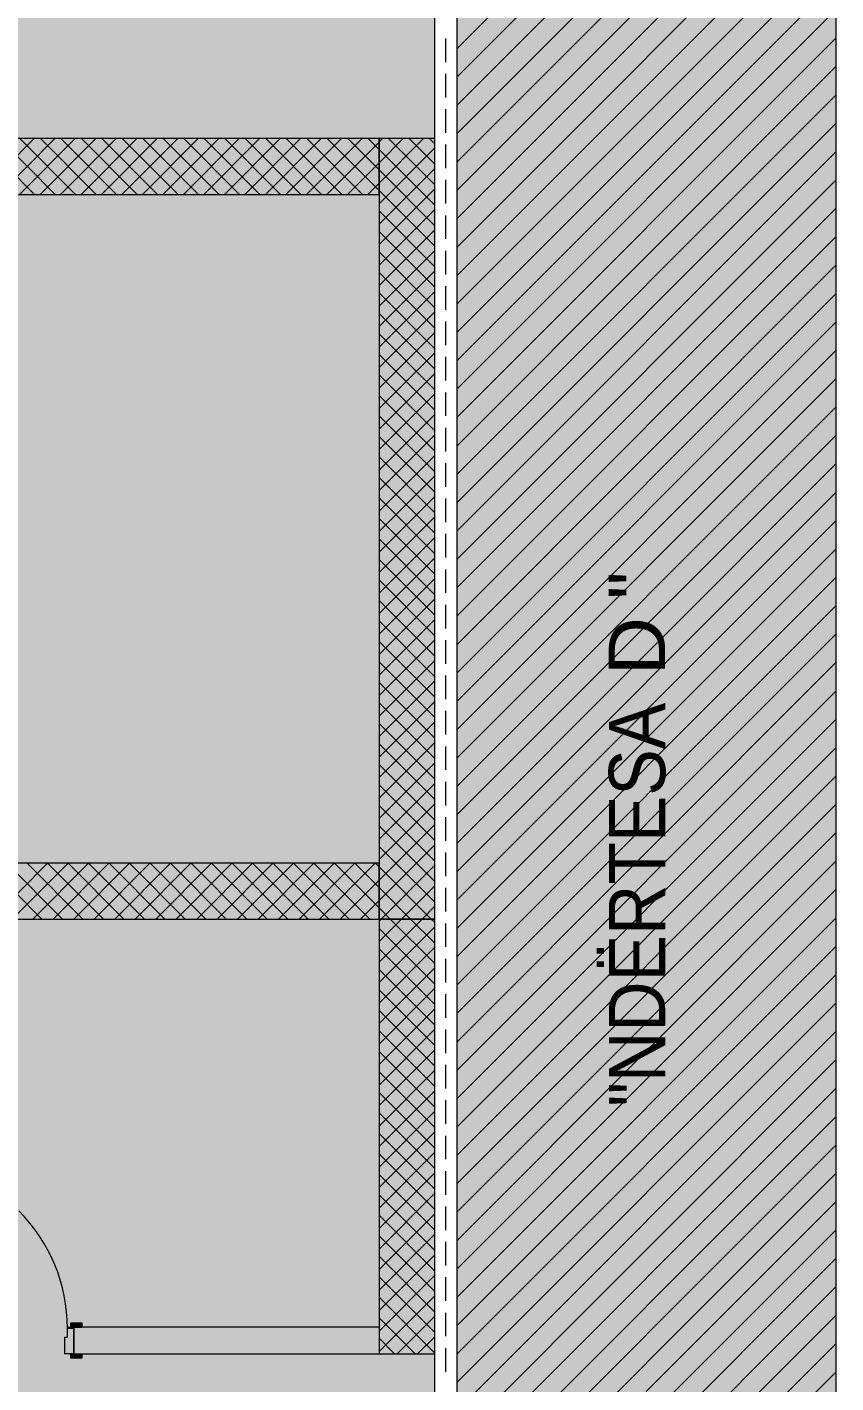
# Model space of a CAD drawing. Header units: metres. Extents: x 312 to 313.4, y 204 to 204.42.
# Drawn here: x 313.212 to 313.2502, y 204.1875 to 204.2515 of the extents above; entities that cross this region are included whole.
import ezdxf

# ---------------------------------------------------------------- set-up
doc = ezdxf.new("R2010")
doc.units = ezdxf.units.M
for name, color, linetype, true_color in [('PDF_2D Drafting - General', 7, 'Continuous', 0x999999), ('PDF_A - Fill Zone', 7, 'Continuous', 0xcccccc), ('PDF_A - Muret', 7, 'Continuous', 0xaaaaaa), ('PDF_A - Shtyllat', 7, 'Continuous', 0x999999)]:
    doc.layers.add(name, color=color, linetype=linetype, true_color=true_color)
doc.layers.add('PDF_Drawing & Figure', color=5, linetype='Continuous')
doc.styles.add('PDF Arial', font='arial.ttf')

# ---------------------------------------------------------------- blocks, each defined once
blk = doc.blocks.new('bodrumi')
at = {"layer": 'PDF_2D Drafting - General', "true_color": 0xffffff, "transparency": 33554559}
blk.add_hatch(color=7, dxfattribs=at).paths.add_polyline_path([(0.003156999376074054, 0.2495060882568509), (0.003156999376074054, -0.04369808637829919), (-0.318948307376445, -0.04369808637829919), (-0.318948307376445, 0.2145893349541552), (-0.3188001144409327, 0.2167478379991508), (-0.3183581086900631, 0.2188659472995482), (-0.3176308059692587, 0.2209036351521831), (-0.3166315021938999, 0.2228228547838), (-0.3153795006646192, 0.2245874542236379), (-0.3138974959479697, 0.226164252895785), (-0.3122145022074392, 0.2275236445109101), (-0.3103614930046774, 0.2286402430216583), (-0.3083724994235695, 0.2294930548773948), (-0.3062864941067005, 0.2300659527248854), (-0.3041414807637466, 0.2303481706407524)])
at = {"layer": 'PDF_A - Fill Zone', "true_color": 0xffffff, "transparency": 33554559}
blk.add_hatch(color=7, dxfattribs=at).paths.add_polyline_path([(0.004209992811411212, 0.2468693844265601), (0.004209992811411212, 0.2495060882568509), (0.0221050245496599, 0.2495060882568509), (0.0221050245496599, -0.04369808637829919), (0.004209992811411212, -0.04369808637829919)])
at = {"layer": 'PDF_A - Muret', "true_color": 0xffffff, "transparency": 33554559}
blk.add_hatch(color=7, dxfattribs=at).paths.add_polyline_path([(-0.01431704169380055, 0.07423313039146251), (-0.01431704169380055, 0.07502311231826297), (-0.01419103732638405, 0.07502311231826297), (-0.01419103732638405, 0.0754441245184978), (-0.01389605102542646, 0.0754441245184978), (-0.01389605102542646, 0.07423313039146251)])
at = {"layer": 'PDF_2D Drafting - General', "color": 8, "lineweight": 9, "true_color": 0x7f7f7f}
blk.add_lwpolyline([(0.003156999376074054, -0.04369808637829919), (0.003156999376074054, 0.2495060882568509)], dxfattribs=at)
at = {"layer": 'PDF_A - Fill Zone', "lineweight": 5}
for points in [[(0.0221050245496599, 0.2495060882568509), (0.0221050245496599, -0.04369808637829919)], [(0.004209992811411212, -0.04369808637829919), (0.004209992811411212, 0.2468693844265601)], [(0.004209992811411212, 0.1358622282240276), (0.0221050245496599, 0.1537572168986117)], [(0.004209992811411212, 0.1345232057359453), (0.0221050245496599, 0.1524172470092822)], [(0.004209992811411212, 0.1331832143147835), (0.0221050245496599, 0.1510782460530606)], [(0.004209992811411212, 0.131843201361761), (0.0221050245496599, 0.1497382546318988)], [(0.004209992811411212, 0.1305032099405992), (0.0221050245496599, 0.1483982416788763)], [(0.004209992811411212, 0.1291642089843776), (0.0221050245496599, 0.1470582287258821)], [(0.004209992811411212, 0.1278241960313835), (0.0221050245496599, 0.1457192277696606)], [(0.004209992811411212, 0.1264842046101933), (0.0221050245496599, 0.1443792363484704)], [(0.004209992811411212, 0.1251441916571707), (0.0221050245496599, 0.1430392233954763)], [(0.004209992811411212, 0.1238041787041766), (0.0221050245496599, 0.1416992104424537)], [(0.004209992811411212, 0.1224651992797874), (0.0221050245496599, 0.1403592190212919)], [(0.004209992811411212, 0.1211251863267933), (0.0221050245496599, 0.1390202180650704)], [(0.004209992811411212, 0.1197851733737707), (0.0221050245496599, 0.1376802266438801)], [(0.004209992811411212, 0.1184451819525805), (0.0221050245496599, 0.136340213690886)], [(0.004209992811411212, 0.1171061809963874), (0.0221050245496599, 0.1350002222696958)], [(0.004209992811411212, 0.1157661895751971), (0.0221050245496599, 0.1336602093167016)], [(0.004209992811411212, 0.114426176622203), (0.0221050245496599, 0.1323211868286194)], [(0.004209992811411212, 0.1130861852010128), (0.0221050245496599, 0.1309812169392899)], [(0.004209992811411212, 0.1117461722479902), (0.0221050245496599, 0.1296412039862957)], [(0.004209992811411212, 0.1104071497599364), (0.0221050245496599, 0.1283011910332732)], [(0.004209992811411212, 0.1090671798706069), (0.0221050245496599, 0.126962211608884)], [(0.004209992811411212, 0.1077271669176127), (0.0221050245496599, 0.1256221986558899)], [(0.004209992811411212, 0.1063871539645902), (0.0221050245496599, 0.1242821857028673)], [(0.004209992811411212, 0.1050471625434), (0.0221050245496599, 0.1229421942817055)], [(0.004209992811411212, 0.1037081615872069), (0.0221050245496599, 0.1216021813286829)], [(0.004209992811411212, 0.1023681701660166), (0.0221050245496599, 0.1202632019043222)], [(0.004209992811411212, 0.1010281572130225), (0.0221050245496599, 0.1189231889512996)], [(0.004209992811411212, 0.09968816579183226), (0.0221050245496599, 0.1175831759982771)], [(0.004209992811411212, 0.09834914330377842), (0.0221050245496599, 0.1162431845771152)], [(0.004209992811411212, 0.0970091518826166), (0.0221050245496599, 0.1149041836208937)], [(0.004209992811411212, 0.09566913892959406), (0.0221050245496599, 0.1135641921997319)], [(0.004209992811411212, 0.09432914750843224), (0.0221050245496599, 0.1122241792467094)], [(0.004209992811411212, 0.09298915608724201), (0.0221050245496599, 0.1108841878255191)], [(0.004209992811411212, 0.09165013359918817), (0.0221050245496599, 0.109544174872525)], [(0.004209992811411212, 0.09031014217802635), (0.0221050245496599, 0.1082051523844427)], [(0.004209992811411212, 0.08897015075683612), (0.0221050245496599, 0.1068651609632809)], [(0.004209992811411212, 0.08763013780384199), (0.0221050245496599, 0.1055251695421191)], [(0.004209992811411212, 0.08629111531575973), (0.0221050245496599, 0.1041851565890966)], [(0.004209992811411212, 0.08495112389459791), (0.0221050245496599, 0.102846155632875)], [(0.004209992811411212, 0.0836111324734361), (0.0221050245496599, 0.1015061642117132)], [(0.004209992811411212, 0.08227111952041355), (0.0221050245496599, 0.1001661512586907)], [(0.004209992811411212, 0.08093112809925174), (0.0221050245496599, 0.09882613830566811)], [(0.004209992811411212, 0.07959212714303021), (0.0221050245496599, 0.09748616841633861)], [(0.004209992811411212, 0.07825213572183998), (0.0221050245496599, 0.09614714592828477)], [(0.004209992811411212, 0.07691212276884585), (0.0221050245496599, 0.09480713297526222)], [(0.004209992811411212, 0.07557213134765561), (0.0221050245496599, 0.09346714155410041)], [(0.004209992811411212, 0.07423313039146251), (0.0221050245496599, 0.09212712860107786)], [(0.004209992811411212, 0.07289311743843996), (0.0221050245496599, 0.09078713717991604)], [(0.004209992811411212, 0.07155310448541741), (0.0221050245496599, 0.08944813622369452)], [(0.004209992811411212, 0.0702131130642556), (0.0221050245496599, 0.08810812327067197)], [(0.004209992811411212, 0.06887310011123304), (0.0221050245496599, 0.0867681533813709)], [(0.004209992811411212, 0.06753412068687226), (0.0221050245496599, 0.08542814042834834)], [(0.004209992811411212, 0.0661941077338497), (0.0221050245496599, 0.08408911794026608)], [(0.004209992811411212, 0.06485409478082715), (0.0221050245496599, 0.08274912651910427)], [(0.004209992811411212, 0.06351410335966534), (0.0221050245496599, 0.08140913509794245)], [(0.004209992811411212, 0.06217409040664279), (0.0221050245496599, 0.0800691221449199)], [(0.004209992811411212, 0.06083508945042126), (0.0221050245496599, 0.07872913072375809)], [(0.004209992811411212, 0.05949509802925945), (0.0221050245496599, 0.07739012976753656)], [(0.004209992811411212, 0.0581550850762369), (0.0221050245496599, 0.07605011681451401)], [(0.004209992811411212, 0.05681507212321435), (0.0221050245496599, 0.0747101253933522)], [(0.004209992811411212, 0.05547609269885356), (0.0221050245496599, 0.07337011244032965)]]:
    blk.add_lwpolyline(points, dxfattribs=at)
at = {"layer": 'PDF_A - Muret', "color": 8, "lineweight": 13, "true_color": 0x7f7f7f}
for points in [[(-0.01403303663465749, 0.07569712371827109), (-0.01350602315267224, 0.07569712371827109)], [(-0.01403303663465749, 0.07549711439347107), (-0.01403303663465749, 0.07569712371827109)], [(-0.01350602315267224, 0.07569712371827109), (-0.01350602315267224, 0.07549711439347107)], [(-0.01431704169380055, 0.07423313039146251), (-0.01431704169380055, 0.07502311231826297)], [(-0.01431704169380055, 0.07502311231826297), (-0.01419103732638405, 0.07502311231826297)], [(-0.01419103732638405, 0.07502311231826297), (-0.01419103732638405, 0.0754441245184978)], [(-0.01419103732638405, 0.0754441245184978), (-0.01389605102542646, 0.0754441245184978)], [(-0.01415904100207399, 0.0754441245184978), (-0.01415904100207399, 0.07549711439347107)], [(-0.01415904100207399, 0.07549711439347107), (-0.01389605102542646, 0.07549711439347107)], [(-0.01389605102542646, 0.0754441245184978), (-0.01415904100207399, 0.0754441245184978)], [(-0.01350602315267224, 0.07549711439347107), (-0.01403303663465749, 0.07549711439347107)], [(-0.01389605102542646, 0.07549711439347107), (-0.01389605102542646, 0.0754441245184978)], [(-0.01389605102542646, 0.0754441245184978), (-0.01389605102542646, 0.07423313039146251)], [(-0.01389605102542646, 0.07423313039146251), (-0.01431704169380055, 0.07423313039146251)], [(-0.01403303663465749, 0.07423313039146251), (-0.01350602315267224, 0.07423313039146251)], [(-0.01403303663465749, 0.07403312106663407), (-0.01403303663465749, 0.07423313039146251)], [(-0.01350602315267224, 0.07403312106663407), (-0.01403303663465749, 0.07403312106663407)], [(-0.01350602315267224, 0.07423313039146251), (-0.01350602315267224, 0.07403312106663407)]]:
    blk.add_lwpolyline(points, dxfattribs=at)
at = {"layer": 'PDF_A - Muret', "color": 8, "lineweight": 18, "true_color": 0x7f7f7f}
for points in [[(-0.01389605102542646, 0.07549711439347107), (-0.01350602315267224, 0.07549711439347107)], [(-0.01389605102542646, 0.0754441245184978), (-0.01389605102542646, 0.07549711439347107)], [(0.0005259799533519072, 0.07549711439347107), (-0.01389605102542646, 0.07549711439347107)], [(-0.01389605102542646, 0.0754441245184978), (-0.01389605102542646, 0.07549711439347107)], [(-0.01389605102542646, 0.0754441245184978), (-0.01389605102542646, 0.07549711439347107)], [(-0.01389605102542646, 0.07549711439347107), (-0.01350602315267224, 0.07549711439347107)], [(-0.01389605102542646, 0.07549711439347107), (-0.01350602315267224, 0.07549711439347107)], [(-0.01389605102542646, 0.07423313039146251), (-0.01389605102542646, 0.0754441245184978)], [(-0.01389605102542646, 0.07423313039146251), (-0.01389605102542646, 0.0754441245184978)], [(-0.01389605102542646, 0.07423313039146251), (-0.01389605102542646, 0.0754441245184978)], [(-0.01389605102542646, 0.07423313039146251), (-0.01350602315267224, 0.07423313039146251)], [(-0.01389605102542646, 0.07423313039146251), (0.0005259799533519072, 0.07423313039146251)], [(-0.01389605102542646, 0.07423313039146251), (-0.01350602315267224, 0.07423313039146251)], [(-0.01389605102542646, 0.07423313039146251), (-0.01350602315267224, 0.07423313039146251)]]:
    blk.add_lwpolyline(points, dxfattribs=at)
at = {"layer": 'PDF_A - Muret', "color": 8, "lineweight": 13, "true_color": 0x7f7f7f}
blk.add_arc((-0.02202590267035021, 0.07544377541785252), 0.00783489233374023, 0.002552946840588881, 44.98194687557197, dxfattribs=at)
at = {"layer": 'PDF_A - Muret', "color": 7, "true_color": 0xffffff, "transparency": 33554559}
for points in [[(-0.01403303663465749, 0.07569712371827109), (-0.01350602315267224, 0.07569712371827109), (-0.01403303663465749, 0.07549711439347107), (-0.01350602315267224, 0.07549711439347107)], [(-0.01415904100207399, 0.0754441245184978), (-0.01415904100207399, 0.07549711439347107), (-0.01389605102542646, 0.0754441245184978), (-0.01389605102542646, 0.07549711439347107)], [(-0.01403303663465749, 0.07423313039146251), (-0.01350602315267224, 0.07423313039146251), (-0.01403303663465749, 0.07403312106663407), (-0.01350602315267224, 0.07403312106663407)]]:
    blk.add_solid(points, dxfattribs=at)
at = {"layer": 'PDF_A - Muret', "color": 254, "true_color": 0xcccccc, "transparency": 33554559}
blk.add_solid([(-0.01389605102542646, 0.07549711439347107), (0.0005259799533519072, 0.07549711439347107), (-0.01389605102542646, 0.07423313039146251), (0.0005259799533519072, 0.07423313039146251)], dxfattribs=at)
at = {"layer": 'PDF_A - Shtyllat', "color": 8, "lineweight": 18, "true_color": 0x7f7f7f}
for points in [[(0.0005259799533519072, 0.1316021954006601), (-0.05684310658773484, 0.1316012049357198)], [(0.0005259799533519072, 0.1289711975097703), (0.0005259799533519072, 0.1316021954006601)], [(0.003156999376074054, 0.1316021954006601), (0.0005259799533519072, 0.1316021954006601)], [(0.0005259799533519072, 0.1316021954006601), (0.0005259799533519072, 0.09476017201743048)], [(0.003156999376074054, 0.09476017201743048), (0.003156999376074054, 0.1316021954006601)], [(-0.05684310658773484, 0.12897020704483), (0.0005259799533519072, 0.1289711975097703)], [(0.0005259799533519072, 0.09739216037328902), (-0.05863210160998733, 0.09739114837648799)], [(0.0005259799533519072, 0.09476017201743048), (0.0005259799533519072, 0.09739216037328902)], [(-0.05863210160998733, 0.09475916002062945), (0.0005259799533519072, 0.09476017201743048)], [(0.003156999376074054, 0.09476017201743048), (0.0005259799533519072, 0.09476017201743048)], [(0.0005259799533519072, 0.09476017201743048), (0.0005259799533519072, 0.0742341208564028)], [(0.0005259799533519072, 0.09476017201743048), (0.003156999376074054, 0.09476017201743048)], [(0.003156999376074054, 0.0742341208564028), (0.003156999376074054, 0.09476017201743048)], [(0.0005259799533519072, 0.0742341208564028), (0.003156999376074054, 0.0742341208564028)]]:
    blk.add_lwpolyline(points, dxfattribs=at)
at = {"layer": 'PDF_A - Shtyllat', "lineweight": 5}
for points in [[(-0.01838703443740997, 0.12897020704483), (-0.01575605807835245, 0.1316021954006601)], [(-0.01574003838436511, 0.12897020704483), (-0.01837204827205596, 0.1316021954006601)], [(-0.01742003919815716, 0.12897020704483), (-0.0147880293104663, 0.1316021954006601)], [(-0.0147730431451123, 0.12897020704483), (-0.01740401950411297, 0.1316021954006601)], [(-0.01645205349393564, 0.12897020704483), (-0.01382004360624478, 0.1316021954006601)], [(-0.0138050143771693, 0.12897020704483), (-0.01643702426486016, 0.1316021954006601)], [(-0.01548402472604948, 0.12897020704483), (-0.01285304836699197, 0.1316021954006601)], [(-0.01283801913791649, 0.12897020704483), (-0.01546903856063864, 0.1316021954006601)], [(-0.01451707255046131, 0.12897020704483), (-0.01188501959910582, 0.1316021954006601)], [(-0.01187003343369497, 0.12897020704483), (-0.01450105285647396, 0.1316021954006601)], [(-0.01354904378257515, 0.12897020704483), (-0.0109170338948843, 0.1316021954006601)], [(-0.0109020477295303, 0.12897020704483), (-0.01353401455349967, 0.1316021954006601)], [(-0.01258105807835364, 0.12897020704483), (-0.009950038655631488, 0.1316021954006601)], [(-0.009935009426556007, 0.1289711975097703), (-0.01256602884927815, 0.1316021954006601)], [(-0.01161401977537935, 0.12897020704483), (-0.008982052951409969, 0.1316021954006601)], [(-0.008967023722334488, 0.1289711975097703), (-0.01159903361002534, 0.1316021954006601)], [(-0.01064603407121467, 0.12897020704483), (-0.008014024183523816, 0.1316021954006601)], [(-0.008000028483081678, 0.1289711975097703), (-0.01063104790580383, 0.1316021954006601)], [(-0.009678005303271675, 0.1289711975097703), (-0.007047028944214162, 0.1316021954006601)], [(-0.007032042778860159, 0.1289711975097703), (-0.00966306220163915, 0.1316021954006601)], [(-0.008711010064018865, 0.1289711975097703), (-0.006079043240049486, 0.1316021954006601)], [(-0.006064014010974006, 0.1289711975097703), (-0.008696023898664862, 0.1316021954006601)], [(-0.007743024359797346, 0.1289711975097703), (-0.005112048000796676, 0.1316021954006601)], [(-0.005097018771721196, 0.1289711975097703), (-0.007727995130778709, 0.1316021954006601)], [(-0.006776029120544536, 0.1289711975097703), (-0.00414401923285368, 0.1316021954006601)], [(-0.004129033067499677, 0.1289711975097703), (-0.006760999891525898, 0.1316021954006601)], [(-0.00580804341637986, 0.1289711975097703), (-0.003176033528632161, 0.1316021954006601)], [(-0.003161004299613523, 0.1289711975097703), (-0.005793057250969014, 0.1316021954006601)], [(-0.004840014648436863, 0.1289711975097703), (-0.00220903828937935, 0.1316021954006601)], [(-0.002194009060360713, 0.1289711975097703), (-0.00482502848308286, 0.1316021954006601)], [(-0.003873019409184053, 0.1289711975097703), (-0.001241009521493197, 0.1316021954006601)], [(-0.001226023356139194, 0.1289711975097703), (-0.003857990180108573, 0.1316021954006601)], [(-0.0029049906412979, 0.1289711975097703), (-0.0002730238172716781, 0.1316021954006601)], [(-0.0002589850531649063, 0.1289711975097703), (-0.002890004475943897, 0.1316021954006601)], [(-0.001937004937076381, 0.1289711975097703), (0.0005259799533519072, 0.1314342039320309)], [(0.0005259799533519072, 0.1291541966756427), (-0.001923052300355721, 0.1316021954006601)], [(0.0005259799533519072, 0.1301211919148955), (-0.0009550235324695677, 0.1316021954006601)], [(0.0005259799533519072, 0.1310891991509493), (1.296217175195125e-05, 0.1316021954006601)], [(0.0005259799533519072, 0.1294992014567242), (0.002628995429120096, 0.1316021954006601)], [(0.0005259799533519072, 0.1304662182278093), (0.001662000189867285, 0.1316021954006601)], [(0.0005259799533519072, 0.1314342039320309), (0.0006940144856457664, 0.1316021954006601)], [(0.003156999376074054, 0.1294251964993123), (0.0009800004747262392, 0.1316021954006601)], [(0.003156999376074054, 0.1303931822035054), (0.001947986178890915, 0.1316021954006601)], [(0.003156999376074054, 0.1313602205064797), (0.002914981418200568, 0.1316021954006601)], [(0.0005259799533519072, 0.1285312157525027), (0.003156999376074054, 0.1311632041083612)], [(0.003156999376074054, 0.1284571892632584), (0.0005259799533519072, 0.1310891991509493)], [(-0.0009700096978235706, 0.1289711975097703), (0.0005259799533519072, 0.1304662182278093)], [(0.0005259799533519072, 0.1275632085164489), (0.003156999376074054, 0.1301951968723074)], [(0.003156999376074054, 0.1274902155558379), (0.0005259799533519072, 0.1301211919148955)], [(-2.023993602051632e-06, 0.1289711975097703), (0.0005259799533519072, 0.1294992014567242)], [(0.0005259799533519072, 0.1265961917453353), (0.003156999376074054, 0.1292271896362536)], [(0.003156999376074054, 0.1265222083197841), (0.0005259799533519072, 0.1291541966756427)], [(0.0005259799533519072, 0.1256281845092815), (0.003156999376074054, 0.1282602159288331)], [(0.003156999376074054, 0.1255551915486706), (0.0005259799533519072, 0.1281862109714211)], [(0.0005259799533519072, 0.1246611892700287), (0.003156999376074054, 0.1272921871609185)], [(0.003156999376074054, 0.1245871843126167), (0.0005259799533519072, 0.1272191942003076)], [(0.0005259799533519072, 0.1236931820339748), (0.003156999376074054, 0.1263251919216657)], [(0.003156999376074054, 0.1236191770765629), (0.0005259799533519072, 0.1262511869642537)], [(0.0005259799533519072, 0.1227251963297533), (0.003156999376074054, 0.1253571846856119)], [(0.003156999376074054, 0.1226521818373101), (0.0005259799533519072, 0.1252831797281999)], [(0.0005259799533519072, 0.1217581795586682), (0.003156999376074054, 0.1243891989813903)], [(0.003156999376074054, 0.1216841961330886), (0.0005259799533519072, 0.1243161844889471)], [(0.0005259799533519072, 0.1207901938544467), (0.003156999376074054, 0.1234222037421375)], [(0.003156999376074054, 0.1207161888970347), (0.0005259799533519072, 0.1233481987847256)], [(0.0005259799533519072, 0.1198221866183928), (0.003156999376074054, 0.1224541965060837)], [(0.003156999376074054, 0.1197491936577819), (0.0005259799533519072, 0.1223801915486717)], [(0.0005259799533519072, 0.1188551698472793), (0.003156999376074054, 0.1214862108018906)], [(0.003156999376074054, 0.1187811864217281), (0.0005259799533519072, 0.1214131963094189)], [(0.0005259799533519072, 0.1178871841430862), (0.003156999376074054, 0.120519194030777)], [(0.003156999376074054, 0.1178141911824753), (0.0005259799533519072, 0.1204451890733651)], [(0.0005259799533519072, 0.1169201889038334), (0.003156999376074054, 0.1195511867947232)], [(0.003156999376074054, 0.1168461839464214), (0.0005259799533519072, 0.1194781938341123)], [(0.0005259799533519072, 0.1159521816677511), (0.003156999376074054, 0.1185841915554704)], [(0.003156999376074054, 0.1158781767103392), (0.0005259799533519072, 0.1185102081298908)], [(0.0005259799533519072, 0.114984195963558), (0.003156999376074054, 0.1176161843193881)], [(0.003156999376074054, 0.1149111814710864), (0.0005259799533519072, 0.1175422008938369)], [(0.0005259799533519072, 0.1140171791924445), (0.003156999376074054, 0.1166481770833343)], [(0.003156999376074054, 0.1139431742350325), (0.0005259799533519072, 0.1165751841227234)], [(0.0005259799533519072, 0.1130491719563906), (0.003156999376074054, 0.1156811818440815)], [(0.003156999376074054, 0.1129751669989787), (0.0005259799533519072, 0.1156071553548372)], [(0.0005259799533519072, 0.1120811647203368), (0.003156999376074054, 0.1147131746080277)], [(0.003156999376074054, 0.1120081717597259), (0.0005259799533519072, 0.1146391696506157)], [(0.0005259799533519072, 0.111114169481084), (0.003156999376074054, 0.1137451673719738)], [(0.003156999376074054, 0.1110401860555044), (0.0005259799533519072, 0.1136721744113629)], [(0.0005259799533519072, 0.1101461622450302), (0.003156999376074054, 0.112778172132721)], [(0.003156999376074054, 0.1100731692844192), (0.0005259799533519072, 0.1127041671753091)], [(0.0005259799533519072, 0.1091791670057489), (0.003156999376074054, 0.1118101864284995)], [(0.003156999376074054, 0.109105162048337), (0.0005259799533519072, 0.1117371719360563)], [(0.0005259799533519072, 0.1082111813015558), (0.003156999376074054, 0.1108431696574144)], [(0.003156999376074054, 0.1081371763441439), (0.0005259799533519072, 0.1107691647000024)], [(0.0005259799533519072, 0.107243174065502), (0.003156999376074054, 0.1098751624213321)], [(0.003156999376074054, 0.1071701595730303), (0.0005259799533519072, 0.1098011574639202)], [(0.0005259799533519072, 0.1062761788262492), (0.003156999376074054, 0.1089071551852783)], [(0.003156999376074054, 0.1062021738688372), (0.0005259799533519072, 0.1088341837565281)], [(0.0005259799533519072, 0.1053081500583346), (0.003156999376074054, 0.1079401814778862)], [(0.003156999376074054, 0.105235178629556), (0.0005259799533519072, 0.1078661765204743)], [(0.0005259799533519072, 0.1043411548190818), (0.003156999376074054, 0.1069721742418324)], [(0.003156999376074054, 0.1042671713935022), (0.0005259799533519072, 0.1068981692844204)], [(0.0005259799533519072, 0.103373147583028), (0.003156999376074054, 0.1060041670057501)], [(0.003156999376074054, 0.103299142625616), (0.0005259799533519072, 0.1059311740451392)], [(0.0005259799533519072, 0.1024051403469741), (0.003156999376074054, 0.1050371717664973)], [(0.003156999376074054, 0.1023321689181955), (0.0005259799533519072, 0.1049631668090854)], [(0.0005259799533519072, 0.1014381666395536), (0.003156999376074054, 0.1040691645304435)], [(0.003156999376074054, 0.1013641616821417), (0.0005259799533519072, 0.1039961715698325)], [(0.0005259799533519072, 0.1004701594034998), (0.003156999376074054, 0.1031021477593299)], [(0.003156999376074054, 0.1003961544460878), (0.0005259799533519072, 0.1030281643337787)], [(0.0005259799533519072, 0.09950215216744596), (0.003156999376074054, 0.1021341620551368)], [(0.003156999376074054, 0.09942915920683504), (0.0005259799533519072, 0.1020601786295572)], [(0.0005259799533519072, 0.09853515692819315), (0.003156999376074054, 0.101166154819083)], [(0.003156999376074054, 0.0984611519707812), (0.0005259799533519072, 0.1010931403266113)], [(0.0005259799533519072, 0.09756714969211089), (0.003156999376074054, 0.1001991595798302)], [(0.003156999376074054, 0.09749415673149997), (0.0005259799533519072, 0.1001251546224182)], [(0.0005259799533519072, 0.09660015445285808), (0.003156999376074054, 0.09923115234374791)], [(0.003156999376074054, 0.09652614949544613), (0.0005259799533519072, 0.09915815938313699)], [(0.0005259799533519072, 0.09563214721680424), (0.003156999376074054, 0.0982641571044951)], [(0.003156999376074054, 0.0955581422593923), (0.0005259799533519072, 0.09819015214708315)], [(-0.01539703606499643, 0.09476017201743048), (-0.01802805548777542, 0.09739114837648799)], [(-0.01776304151746899, 0.09476017201743048), (-0.01513206515841148, 0.09739114837648799)], [(-0.01442905036077491, 0.09476017201743048), (-0.01706002671983242, 0.09739114837648799)], [(-0.01679604627821618, 0.09476017201743048), (-0.01416403639052533, 0.09739114837648799)], [(-0.01346102159288876, 0.09476017201743048), (-0.01609307454430109, 0.09739114837648799)], [(-0.01582801751033003, 0.09476017201743048), (-0.01319605068630381, 0.09739216037328902)], [(-0.01249402635363595, 0.09476017201743048), (-0.01512504577635809, 0.09739114837648799)], [(-0.01486003180610851, 0.09476017201743048), (-0.01222901238338636, 0.09739216037328902)], [(-0.01152604064941443, 0.09476017201743048), (-0.01415805053710528, 0.09739114837648799)], [(-0.01389307963052033, 0.09476017201743048), (-0.01126102667916484, 0.09739216037328902)], [(-0.01055801188152827, 0.09476017201743048), (-0.01319002176921913, 0.09739216037328902)], [(-0.01292505086263418, 0.09476017201743048), (-0.01029403143991203, 0.09739216037328902)], [(-0.009591059705940097, 0.09476017201743048), (-0.01222203606499761, 0.09739216037328902)], [(-0.01195801255971674, 0.09476017201743048), (-0.009326045735690514, 0.09739216037328902)], [(-0.008623074001718578, 0.09476017201743048), (-0.0112550408257448, 0.09739216037328902)], [(-0.01099002685549522, 0.09476017201743048), (-0.00835801696780436, 0.09739216037328902)], [(-0.007656035698801134, 0.09476017201743048), (-0.01028705512152328, 0.09739216037328902)], [(-0.0100220411512737, 0.09476017201743048), (-0.00739102172855155, 0.09739216037328902)], [(-0.006688049994579615, 0.09476017201743048), (-0.009320016818605836, 0.09739216037328902)], [(-0.009055045912020887, 0.09476017201743048), (-0.006423036024330031, 0.09739216037328902)], [(-0.005720021226693461, 0.09476017201743048), (-0.008352031114384317, 0.09739216037328902)], [(-0.008087060207799368, 0.09476017201743048), (-0.005455007256387034, 0.09739216037328902)], [(-0.004753025987440651, 0.09476017201743048), (-0.007384002346498164, 0.09739216037328902)], [(-0.007119074503577849, 0.09476017201743048), (-0.004488055080855702, 0.09739216037328902)], [(-0.003784997219497654, 0.09476017201743048), (-0.006417050170909988, 0.09739216037328902)], [(-0.006152036200660405, 0.09476017201743048), (-0.003520026312969549, 0.09739216037328902)], [(-0.002818045043966322, 0.09476017201743048), (-0.005449064466688469, 0.09739216037328902)], [(-0.005184007432717408, 0.09476017201743048), (-0.002553031073659895, 0.09739216037328902)], [(-0.001850016276080169, 0.09476017201743048), (-0.004482026163771025, 0.09739216037328902)], [(-0.004216021728552732, 0.09476017201743048), (-0.001585045369495219, 0.09739216037328902)], [(-0.0008820305718586496, 0.09476017201743048), (-0.003513997395828028, 0.09739216037328902)], [(-0.003249026489243079, 0.09476017201743048), (-0.0006170596652737004, 0.09739216037328902)], [(8.500773111563831e-05, 0.09476017201743048), (-0.002546011691606509, 0.09739216037328902)], [(-0.002280997721356925, 0.09476017201743048), (0.0003499786377005876, 0.09739216037328902)], [(0.0005259799533519072, 0.09528714243572267), (-0.001579059516075176, 0.09739216037328902)], [(0.0005259799533519072, 0.09625514967177651), (-0.0006110307481890231, 0.09739216037328902)], [(0.0005259799533519072, 0.09722216644289006), (0.0003559644910637871, 0.09739216037328902)], [(0.0006219689263389228, 0.09476017201743048), (0.003156999376074054, 0.09729614986844126)], [(0.002987974378811487, 0.09476017201743048), (0.0005259799533519072, 0.09722216644289006)], [(-0.001314002482104115, 0.09476017201743048), (0.0005259799533519072, 0.09660015445285808)], [(0.002019988674589968, 0.09476017201743048), (0.0005259799533519072, 0.09625514967177651)], [(0.001589007229256367, 0.09476017201743048), (0.003156999376074054, 0.09632814263238743)], [(-0.0003460167778825962, 0.09476017201743048), (0.0005259799533519072, 0.09563214721680424)], [(0.001052993435337157, 0.09476017201743048), (0.0005259799533519072, 0.09528714243572267)], [(0.0005259799533519072, 0.09272915903727608), (0.002556992933477886, 0.09476017201743048)], [(0.0005259799533519072, 0.0936971447414976), (0.001589007229256367, 0.09476017201743048)], [(0.0005259799533519072, 0.09466416151261114), (0.0006219689263389228, 0.09476017201743048)], [(0.003156999376074054, 0.09265513254803182), (0.001052993435337157, 0.09476017201743048)], [(0.003156999376074054, 0.09362313978408565), (0.002019988674589968, 0.09476017201743048)], [(0.002556992933477886, 0.09476017201743048), (0.003156999376074054, 0.09536114739313462)], [(0.003156999376074054, 0.09459114702013949), (0.002987974378811487, 0.09476017201743048)], [(0.0005259799533519072, 0.09176115180122224), (0.003156999376074054, 0.09439314015708078)], [(0.003156999376074054, 0.09168815884061132), (0.0005259799533519072, 0.09431913519966884)], [(0.0005259799533519072, 0.09079413503010869), (0.003156999376074054, 0.09342513292102694)], [(0.003156999376074054, 0.09072015160455749), (0.0005259799533519072, 0.09335213996041603)], [(0.0005259799533519072, 0.08982612779405486), (0.003156999376074054, 0.09245813768177413)], [(0.003156999376074054, 0.08975313483344394), (0.0005259799533519072, 0.0923841542561945)], [(0.0005259799533519072, 0.08885913255480204), (0.003156999376074054, 0.09149015197755261)], [(0.003156999376074054, 0.0887851275973901), (0.0005259799533519072, 0.09141713748508096)], [(0.0005259799533519072, 0.08789112531874821), (0.003156999376074054, 0.09052313520643906)], [(0.003156999376074054, 0.08781712036133626), (0.0005259799533519072, 0.09044913024902712)], [(0.0005259799533519072, 0.08692313961452669), (0.003156999376074054, 0.08955512797038523)], [(0.003156999376074054, 0.08685012512208345), (0.0005259799533519072, 0.08948114454483402)], [(0.0005259799533519072, 0.08595612284344156), (0.003156999376074054, 0.08858714226619213)], [(0.003156999376074054, 0.08588213941786194), (0.0005259799533519072, 0.08851414930555279)], [(0.0005259799533519072, 0.08498813713922004), (0.003156999376074054, 0.0876201470269109)], [(0.003156999376074054, 0.08491512264677681), (0.0005259799533519072, 0.08754614206949896)], [(0.0005259799533519072, 0.08402114189996723), (0.003156999376074054, 0.08665213979085706)], [(0.003156999376074054, 0.08394713694255529), (0.0005259799533519072, 0.08657813483344512)], [(0.0005259799533519072, 0.0830531346639134), (0.003156999376074054, 0.08568415408666397)], [(0.003156999376074054, 0.08297912970650145), (0.0005259799533519072, 0.08561113959419231)], [(0.0005259799533519072, 0.08208512742785956), (0.003156999376074054, 0.08471713731555042)], [(0.003156999376074054, 0.08201213446724864), (0.0005259799533519072, 0.08464313235813847)], [(0.0005259799533519072, 0.08111813218860675), (0.003156999376074054, 0.08374913007949658)], [(0.003156999376074054, 0.08104414876302712), (0.0005259799533519072, 0.08367613711888566)], [(0.0005259799533519072, 0.08015012495255291), (0.003156999376074054, 0.08278213484024377)], [(0.003156999376074054, 0.08007614152697329), (0.0005259799533519072, 0.08270812988283183)], [(0.0005259799533519072, 0.0791821392483314), (0.003156999376074054, 0.08181412760418993)], [(0.003156999376074054, 0.07910912475585974), (0.0005259799533519072, 0.08174014417861031)], [(0.0005259799533519072, 0.07821512247721785), (0.003156999376074054, 0.08084612036810768)], [(0.003156999376074054, 0.0781411175198059), (0.0005259799533519072, 0.08077312740749676)], [(0.0005259799533519072, 0.07724711524116401), (0.003156999376074054, 0.07987912512885487)], [(0.003156999376074054, 0.07717412228055309), (0.0005259799533519072, 0.0798050986396106)], [(0.0005259799533519072, 0.0762801200019112), (0.003156999376074054, 0.07891111789280103)], [(0.003156999376074054, 0.07620611504449926), (0.0005259799533519072, 0.07883812493219011)], [(0.0005259799533519072, 0.07531211276585736), (0.003156999376074054, 0.07794412265354822)], [(0.003156999376074054, 0.07523812934027774), (0.0005259799533519072, 0.07787011769613628)], [(0.0005259799533519072, 0.07434410552980353), (0.003156999376074054, 0.07697611541749438)], [(0.003156999376074054, 0.07427111256919261), (0.0005259799533519072, 0.07690211046008244)], [(0.002226995849582636, 0.0742341208564028), (0.0005259799533519072, 0.07593511522082963)], [(0.00138294745551093, 0.0742341208564028), (0.003156999376074054, 0.07600812971327287)], [(0.001259010145361117, 0.0742341208564028), (0.0005259799533519072, 0.0749671079847758)], [(0.002350933159732449, 0.0742341208564028), (0.003156999376074054, 0.07504111294218774)]]:
    blk.add_lwpolyline(points, dxfattribs=at)
at = {"layer": 'PDF_A - Shtyllat', "color": 253, "true_color": 0xaaaaaa, "transparency": 33554559}
for points in [[(0.0005259799533519072, 0.1289711975097703), (-0.05684310658773484, 0.12897020704483), (0.0005259799533519072, 0.1316021954006601), (-0.05684310658773484, 0.1316012049357198)], [(0.0005259799533519072, 0.09476017201743048), (0.0005259799533519072, 0.1316021954006601), (0.003156999376074054, 0.09476017201743048), (0.003156999376074054, 0.1316021954006601)], [(0.0005259799533519072, 0.09476017201743048), (-0.05863210160998733, 0.09475916002062945), (0.0005259799533519072, 0.09739216037328902), (-0.05863210160998733, 0.09739114837648799)], [(0.0005259799533519072, 0.0742341208564028), (0.0005259799533519072, 0.09476017201743048), (0.003156999376074054, 0.0742341208564028), (0.003156999376074054, 0.09476017201743048)]]:
    blk.add_solid(points, dxfattribs=at)
at = {"layer": 'PDF_Drawing & Figure', "lineweight": 18}
for points in [[(0.003684012858059305, 0.1352192011515285), (0.003684012858059305, 0.1363332158406649)], [(0.003684012858059305, 0.1335482006496989), (0.003684012858059305, 0.1346622153388353)], [(0.003684012858059305, 0.1318772001478408), (0.003684012858059305, 0.1329912148369772)], [(0.003684012858059305, 0.1302061996460111), (0.003684012858059305, 0.1313202143351475)], [(0.003684012858059305, 0.128535199144153), (0.003684012858059305, 0.1296491923014571)], [(0.003684012858059305, 0.1268641986423233), (0.003684012858059305, 0.1279782133314598)], [(0.003684012858059305, 0.1251931981404653), (0.003684012858059305, 0.1263071697659086)], [(0.003684012858059305, 0.1235221976386356), (0.003684012858059305, 0.1246361907959113)], [(0.003684012858059305, 0.1218511756049452), (0.003684012858059305, 0.1229651902940532)], [(0.003684012858059305, 0.1201801966349478), (0.003684012858059305, 0.1212941897922235)], [(0.003684012858059305, 0.1185091961330897), (0.003684012858059305, 0.1196231677585331)], [(0.003684012858059305, 0.1168381740993993), (0.003684012858059305, 0.1179521887885358)], [(0.003684012858059305, 0.1151671735975697), (0.003684012858059305, 0.1162811667548453)], [(0.003684012858059305, 0.1134961946275723), (0.003684012858059305, 0.114610187784848)], [(0.003684012858059305, 0.1118251510620212), (0.003684012858059305, 0.1129391657511576)], [(0.003684012858059305, 0.1101541720920238), (0.003684012858059305, 0.1112681867811602)], [(0.003684012858059305, 0.1084831715901942), (0.003684012858059305, 0.1095971647474698)], [(0.003684012858059305, 0.1068121710883361), (0.003684012858059305, 0.1079261642456117)], [(0.003684012858059305, 0.1051401585897054), (0.003684012858059305, 0.1062551637437821)], [(0.003684012858059305, 0.1034691580878473), (0.003684012858059305, 0.104583151245123)], [(0.003684012858059305, 0.1017981575859892), (0.003684012858059305, 0.1029121722751256)], [(0.003684012858059305, 0.1001271355522988), (0.003684012858059305, 0.1012411502414352)], [(0.003684012858059305, 0.09845615658230145), (0.003684012858059305, 0.09957017127143786)], [(0.003684012858059305, 0.09678513454861104), (0.003684012858059305, 0.09789914923774745)], [(0.003684012858059305, 0.09511415557861369), (0.003684012858059305, 0.09622814873591778)], [(0.003684012858059305, 0.09344313354492328), (0.003684012858059305, 0.0945571482340597)], [(0.003684012858059305, 0.09177215457492593), (0.003684012858059305, 0.09288614773223003)], [(0.003684012858059305, 0.09010113254123553), (0.003684012858059305, 0.09121514723037194)], [(0.003684012858059305, 0.08843015357123818), (0.003684012858059305, 0.08954414672851385)], [(0.003684012858059305, 0.08675915306940851), (0.003684012858059305, 0.08787312469482345)], [(0.003684012858059305, 0.0850881310357181), (0.003684012858059305, 0.0862021457248261)], [(0.003684012858059305, 0.08341713053386002), (0.003684012858059305, 0.08453114522299643)], [(0.003684012858059305, 0.08174613003203035), (0.003684012858059305, 0.08286014472113834)], [(0.003684012858059305, 0.08007512953017226), (0.003684012858059305, 0.08118912268744793)], [(0.003684012858059305, 0.0784041290283426), (0.003684012858059305, 0.07951814371745058)], [(0.003684012858059305, 0.0767331285264845), (0.003684012858059305, 0.07784712168376018)], [(0.003684012858059305, 0.07506212802465484), (0.003684012858059305, 0.07617612118193051)], [(0.003684012858059305, 0.07339011552599572), (0.003684012858059305, 0.07450512068007242)]]:
    blk.add_lwpolyline(points, dxfattribs=at)
at = {"layer": 'PDF_A - Fill Zone', "color": 253, "true_color": 0x999999, "char_height": 0.002659402663195884, "attachment_point": 7, "rotation": 90, "style": 'PDF Arial'}
for s, insert in [('\\W0.999896;"', (0.01403409707808123, 0.1098477550718542)), ('\\W1.023192;D', (0.01403409707808123, 0.106271156522979)), ('\\W0.885146;"NDËRTESA', (0.01407944314740917, 0.08589723055098375))]:
    blk.add_mtext(s, dxfattribs=dict(at, insert=insert))

msp = doc.modelspace()

# ---------------------------------------------------------------- block references
msp.add_blockref('bodrumi', (313.2280981706735, 204.1146672935803))

doc.saveas('drawing.dxf')
